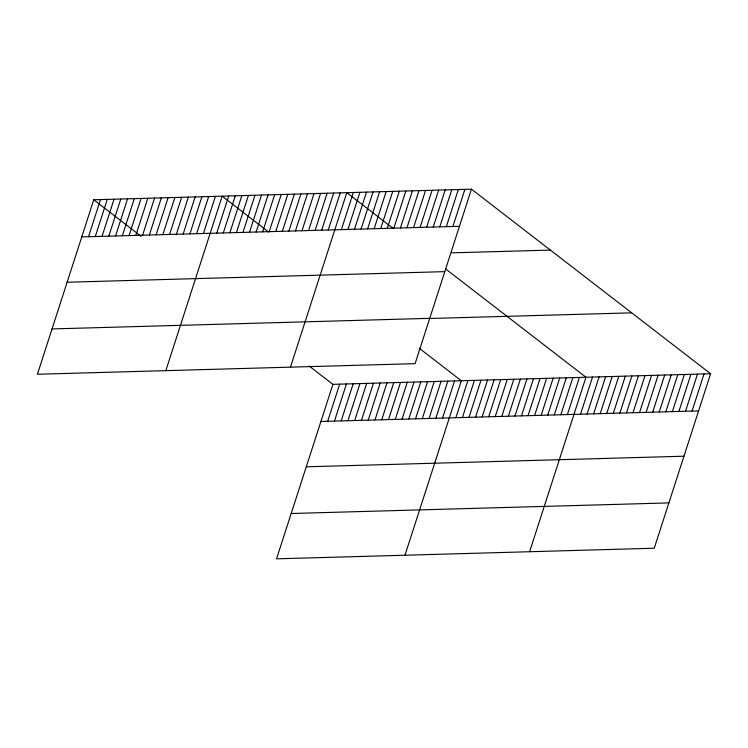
<?xml version="1.0" encoding="UTF-8"?>
<svg xmlns="http://www.w3.org/2000/svg" width="748" height="748" viewBox="0 0 748 748"><rect width="100%" height="100%" fill="white"/><g stroke="black" fill="none" stroke-linecap="round" stroke-linejoin="round"><path stroke-width="1.12" d="M93.762 199.772L37.4 374.252L415.093 363.659L471.446 189.169L93.762 199.772L141.11 236.312M88.516 236.723L100.513 199.576M95.277 236.536L107.273 199.389M102.037 236.349L114.033 199.202M108.797 236.162L120.793 199.015M115.557 235.966L127.553 198.818M122.307 235.779L134.313 198.631M129.067 235.592L141.073 198.444M135.827 235.405L147.823 198.248M142.588 235.209L154.584 198.061M149.348 235.022L161.344 197.874M156.108 234.835L168.104 197.687M162.868 234.638L174.864 197.491M169.618 234.451L181.624 197.304M176.378 234.264L188.384 197.117M183.138 234.077L195.135 196.92M189.899 233.881L201.895 196.733M196.659 233.694L208.655 196.546M203.419 233.507L215.415 196.359M165.813 370.653L222.175 196.163L268.644 232.039M216.733 233.133L228.729 195.985M223.297 232.946L235.293 195.798M229.851 232.759L241.856 195.611M236.415 232.581L248.411 195.434M242.969 232.394L254.975 195.247M249.533 232.207L261.529 195.06M256.096 232.03L268.093 194.882M262.651 231.843L274.656 194.695M269.215 231.656L281.211 194.508M275.769 231.478L287.774 194.33M282.333 231.291L294.329 194.143M288.896 231.104L300.892 193.956M295.451 230.926L307.447 193.769M302.014 230.739L314.01 193.592M308.569 230.552L320.574 193.405M315.132 230.375L327.128 193.218M321.696 230.188L333.692 193.04M328.25 230.001L340.247 192.853M290.458 367.156L346.81 192.666L393.289 228.542M341.369 229.636L353.374 192.488M347.932 229.449L359.928 192.301M354.496 229.262L366.492 192.114M361.05 229.084L373.046 191.937M367.614 228.897L379.61 191.75M374.168 228.71L386.174 191.563M380.732 228.533L392.728 191.385M309.233 366.071L332.907 384.341L276.554 558.831L654.238 548.228L710.6 373.748L471.446 189.169M387.296 228.346L399.292 191.198M327.671 421.302L339.667 384.154M393.85 228.159L405.846 191.011M334.431 421.105L346.427 383.958M400.414 227.981L412.41 190.834M341.191 420.918L353.187 383.771M406.968 227.794L418.974 190.647M347.942 420.731L359.947 383.584M413.532 227.607L425.528 190.459M354.702 420.544L366.698 383.397M420.086 227.429L432.092 190.273M361.462 420.348L373.458 383.2M426.65 227.242L438.646 190.095M368.222 420.161L380.218 383.013M433.214 227.055L445.21 189.908M374.982 419.974L386.978 382.826M439.768 226.878L451.773 189.721M381.742 419.787L393.738 382.63M446.332 226.691L458.328 189.543M388.493 419.591L400.498 382.443M452.886 226.504L464.891 189.356M395.253 419.404L407.258 382.256M402.013 419.217L414.009 382.069M408.773 419.02L420.769 381.873M415.533 418.833L427.529 381.686M422.293 418.646L434.289 381.499M429.053 418.459L441.049 381.302M435.804 418.263L447.809 381.115M442.564 418.076L454.569 380.928M404.967 555.222L461.32 380.741L419.235 348.25M455.887 417.702L467.883 380.554M462.442 417.515L474.447 380.367M469.005 417.337L481.001 380.19M475.569 417.15L487.565 380.003M482.123 416.963L494.119 379.816M488.687 416.786L500.683 379.638M495.241 416.599L507.247 379.451M501.805 416.412L513.801 379.264M508.369 416.234L520.365 379.077M514.923 416.047L526.919 378.899M521.487 415.86L533.483 378.712M528.041 415.682L540.047 378.525M534.605 415.495L546.601 378.348M541.159 415.308L553.165 378.161M547.723 415.121L559.719 377.974M554.287 414.944L566.283 377.796M560.841 414.757L572.846 377.609M567.405 414.57L579.401 377.422M529.603 551.725L585.965 377.244L445.602 268.915M580.523 414.205L592.519 377.057M587.087 414.018L599.083 376.87M593.641 413.84L605.646 376.693M600.205 413.653L612.201 376.506M606.759 413.466L618.764 376.319M613.323 413.289L625.319 376.141M619.886 413.102L631.882 375.954M626.441 412.915L638.437 375.767M633.004 412.737L645 375.589M639.559 412.55L651.564 375.403M646.122 412.363L658.118 375.216M652.686 412.185L664.682 375.029M659.24 411.998L671.236 374.851M665.804 411.811L677.8 374.664M672.359 411.634L684.364 374.477M678.922 411.447L690.918 374.299M685.486 411.26L697.482 374.112M692.04 411.073L704.036 373.925M81.756 236.92L459.45 226.317M451.97 252.843L550.369 250.084M67.124 282.239L444.808 271.646M52.042 328.933L429.726 318.339M429.417 318.508L631.677 312.832M332.907 384.341L710.6 373.748M320.911 421.489L698.604 410.895M306.269 466.808L683.962 456.215M291.187 513.502L668.88 502.908"/></g></svg>
